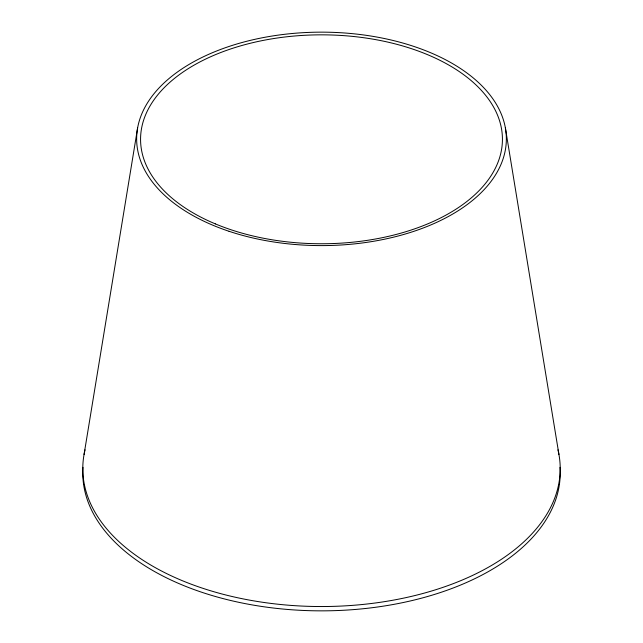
<?xml version="1.0" encoding="UTF-8"?>
<svg xmlns="http://www.w3.org/2000/svg" width="643" height="643" viewBox="0 0 643 643"><rect width="100%" height="100%" fill="white"/><g stroke="black" fill="none" stroke-linecap="round" stroke-linejoin="round"><path stroke-width="0.96" d="M84.056 454.48L137.634 127.853M505.366 127.853L558.944 454.48M557.955 449.795A238.714 137.819 0 0 1 321.5 606.534A238.714 137.819 0 0 1 85.045 449.795M560.013 467.324A238.714 137.819 0 0 1 321.5 610.85A238.714 137.819 0 0 1 82.987 467.324M229.077 231.303A184.854 106.722 0 0 0 506.354 138.872A184.854 106.722 0 0 0 229.077 46.449A184.854 106.722 0 0 0 229.077 231.303M215.341 223.885A180.924 104.455 0 0 0 501.46 150.092A180.924 104.455 0 0 0 247.7 43.925A180.924 104.455 0 0 0 215.341 223.885"/></g></svg>
